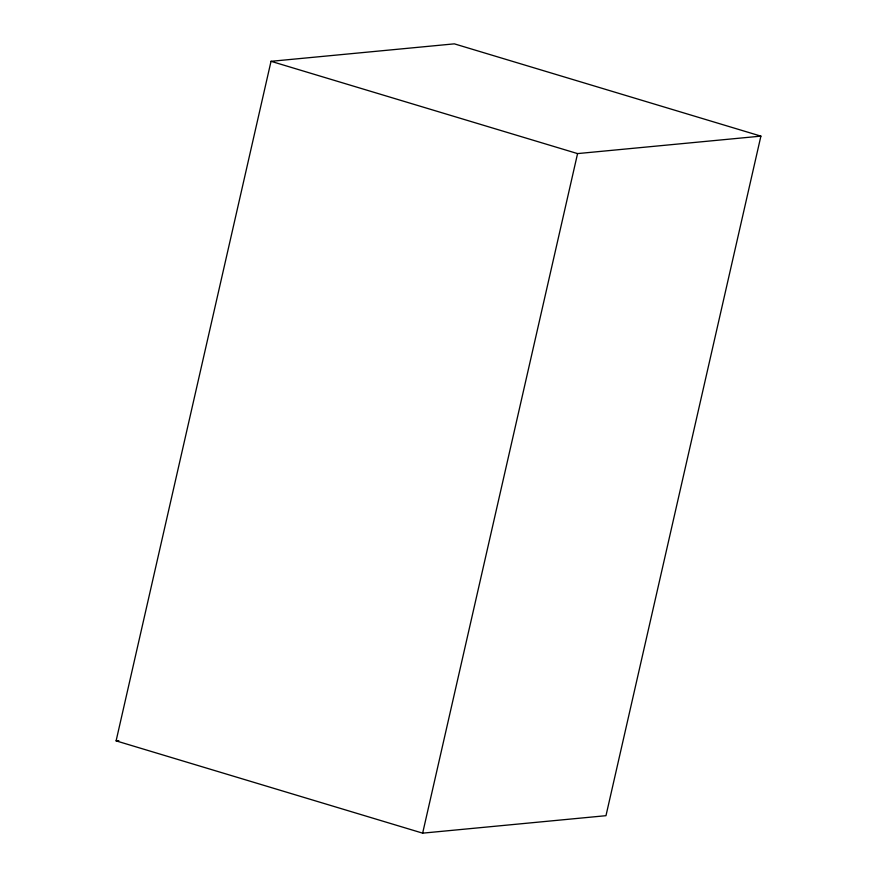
<?xml version="1.0" encoding="UTF-8"?>
<svg xmlns="http://www.w3.org/2000/svg" width="877" height="877" viewBox="0 0 877 877"><rect width="100%" height="100%" fill="white"/><g stroke="black" fill="none" stroke-linecap="round" stroke-linejoin="round"><path stroke-width="1.32" d="M116.104 740.868L271.026 61.313L454.352 43.85L760.896 136.132L605.974 815.687L422.648 833.15L116.104 740.868L118.823 740.616M422.648 833.15L577.57 153.596L760.896 136.132M271.026 61.313L577.57 153.596"/></g></svg>
